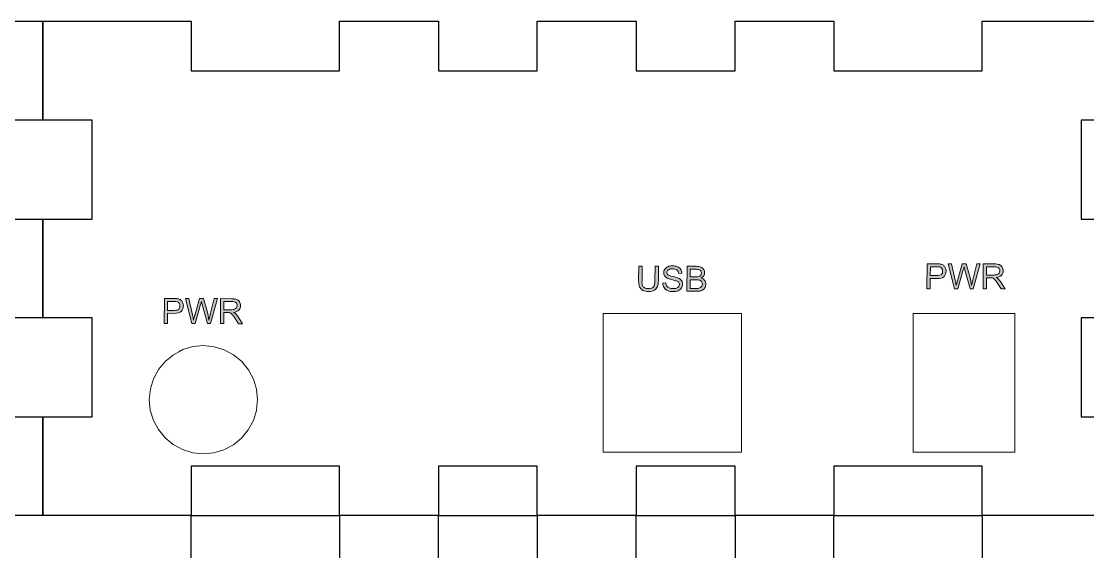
# Model space of a CAD drawing. Header units: inches. Extents: x -69 to 366, y -28 to 237.
# Drawn here: x 38.7 to 146.5, y 183.8 to 237.5 of the extents above; entities that cross this region are included whole.
import ezdxf

# ---------------------------------------------------------------- set-up
doc = ezdxf.new("R2010")
doc.units = ezdxf.units.IN
doc.header["$MEASUREMENT"] = 0
for name, color, linetype in [('Corte Exterior', 1, 'Continuous'), ('Corte Interior', 3, 'Continuous'), ('Graba Vector', 6, 'Continuous')]:
    doc.layers.add(name, color=color, linetype=linetype)

msp = doc.modelspace()

# ---------------------------------------------------------------- hatches: boundary and pattern name
at = {"layer": 'Graba Vector', "true_color": 0x575756}
h = msp.add_hatch(color=251, dxfattribs=at)
h.dxf.hatch_style = 2
edge = h.paths.add_edge_path()
edge.add_spline(control_points=[(102.75, 212.68), (102.75, 212.68), (103.08, 212.68), (103.08, 212.68), (103.08, 212.68), (103.08, 211.22), (103.08, 211.22), (103.08, 210.97), (103.05, 210.77), (102.99, 210.62), (102.93, 210.47), (102.83, 210.35), (102.68, 210.25), (102.53, 210.16), (102.33, 210.11), (102.09, 210.12), (101.85, 210.12), (101.66, 210.16), (101.51, 210.24), (101.36, 210.32), (101.25, 210.44), (101.19, 210.6), (101.12, 210.75), (101.09, 210.96), (101.09, 211.23), (101.09, 211.23), (101.1, 212.69), (101.1, 212.69), (101.1, 212.69), (101.43, 212.69), (101.43, 212.69), (101.43, 212.69), (101.43, 211.23), (101.43, 211.23), (101.42, 211.01), (101.44, 210.85), (101.48, 210.74), (101.52, 210.64), (101.59, 210.56), (101.69, 210.5), (101.79, 210.45), (101.91, 210.42), (102.06, 210.42), (102.3, 210.42), (102.48, 210.47), (102.58, 210.58), (102.69, 210.69), (102.74, 210.91), (102.74, 211.22), (102.74, 211.22), (102.75, 212.68), (102.75, 212.68)], knot_values=[0, 0, 0, 0, 1, 1, 1, 2, 2, 2, 3, 3, 3, 4, 4, 4, 5, 5, 5, 6, 6, 6, 7, 7, 7, 8, 8, 8, 9, 9, 9, 10, 10, 10, 11, 11, 11, 12, 12, 12, 13, 13, 13, 14, 14, 14, 15, 15, 15, 16, 16, 16, 17, 17, 17, 17], degree=3, periodic=1)
h = msp.add_hatch(color=251, dxfattribs=at)
h.dxf.hatch_style = 2
edge = h.paths.add_edge_path()
edge.add_spline(control_points=[(103.52, 210.97), (103.52, 210.97), (103.84, 210.99), (103.84, 210.99), (103.85, 210.87), (103.88, 210.76), (103.94, 210.68), (103.99, 210.6), (104.08, 210.53), (104.19, 210.48), (104.31, 210.43), (104.44, 210.41), (104.58, 210.41), (104.71, 210.41), (104.82, 210.42), (104.92, 210.46), (105.02, 210.5), (105.09, 210.55), (105.14, 210.62), (105.18, 210.68), (105.21, 210.76), (105.21, 210.83), (105.21, 210.91), (105.19, 210.98), (105.14, 211.04), (105.1, 211.1), (105.02, 211.15), (104.91, 211.19), (104.85, 211.22), (104.7, 211.26), (104.46, 211.32), (104.23, 211.37), (104.07, 211.43), (103.98, 211.48), (103.86, 211.54), (103.77, 211.62), (103.71, 211.71), (103.65, 211.81), (103.62, 211.91), (103.62, 212.03), (103.62, 212.15), (103.66, 212.27), (103.73, 212.38), (103.8, 212.49), (103.91, 212.58), (104.05, 212.63), (104.19, 212.69), (104.34, 212.72), (104.51, 212.72), (104.7, 212.72), (104.86, 212.69), (105.01, 212.63), (105.15, 212.57), (105.26, 212.48), (105.34, 212.36), (105.41, 212.24), (105.45, 212.11), (105.46, 211.96), (105.46, 211.96), (105.14, 211.94), (105.14, 211.94), (105.12, 212.1), (105.06, 212.22), (104.96, 212.3), (104.87, 212.38), (104.72, 212.42), (104.53, 212.42), (104.32, 212.43), (104.18, 212.39), (104.08, 212.31), (103.99, 212.24), (103.94, 212.15), (103.94, 212.05), (103.94, 211.96), (103.98, 211.88), (104.04, 211.82), (104.1, 211.76), (104.27, 211.7), (104.54, 211.64), (104.82, 211.58), (105, 211.52), (105.1, 211.48), (105.25, 211.41), (105.36, 211.32), (105.43, 211.22), (105.5, 211.12), (105.53, 211), (105.53, 210.86), (105.53, 210.73), (105.49, 210.6), (105.41, 210.48), (105.34, 210.36), (105.23, 210.27), (105.08, 210.2), (104.94, 210.14), (104.78, 210.11), (104.59, 210.11), (104.37, 210.11), (104.18, 210.14), (104.02, 210.21), (103.87, 210.28), (103.75, 210.38), (103.66, 210.51), (103.57, 210.65), (103.52, 210.8), (103.52, 210.97)], knot_values=[0, 0, 0, 0, 1, 1, 1, 2, 2, 2, 3, 3, 3, 4, 4, 4, 5, 5, 5, 6, 6, 6, 7, 7, 7, 8, 8, 8, 9, 9, 9, 10, 10, 10, 11, 11, 11, 12, 12, 12, 13, 13, 13, 14, 14, 14, 15, 15, 15, 16, 16, 16, 17, 17, 17, 18, 18, 18, 19, 19, 19, 20, 20, 20, 21, 21, 21, 22, 22, 22, 23, 23, 23, 24, 24, 24, 25, 25, 25, 26, 26, 26, 27, 27, 27, 28, 28, 28, 29, 29, 29, 30, 30, 30, 31, 31, 31, 32, 32, 32, 33, 33, 33, 34, 34, 34, 35, 35, 35, 35], degree=3, periodic=1)
h = msp.add_hatch(color=251, dxfattribs=at)
h.dxf.hatch_style = 2
edge = h.paths.add_edge_path()
edge.add_spline(control_points=[(105.97, 210.15), (105.97, 210.15), (105.98, 212.67), (105.98, 212.67), (105.98, 212.67), (106.93, 212.67), (106.93, 212.67), (107.12, 212.67), (107.27, 212.64), (107.39, 212.59), (107.51, 212.54), (107.6, 212.46), (107.66, 212.35), (107.73, 212.25), (107.76, 212.13), (107.76, 212.02), (107.76, 211.91), (107.73, 211.81), (107.67, 211.71), (107.61, 211.62), (107.52, 211.54), (107.41, 211.48), (107.56, 211.44), (107.68, 211.36), (107.76, 211.25), (107.84, 211.15), (107.88, 211.02), (107.88, 210.87), (107.88, 210.75), (107.85, 210.64), (107.8, 210.54), (107.75, 210.44), (107.69, 210.36), (107.62, 210.31), (107.54, 210.25), (107.45, 210.21), (107.34, 210.18), (107.23, 210.16), (107.09, 210.14), (106.93, 210.14), (106.93, 210.14), (105.97, 210.15), (105.97, 210.15)], knot_values=[0, 0, 0, 0, 1, 1, 1, 2, 2, 2, 3, 3, 3, 4, 4, 4, 5, 5, 5, 6, 6, 6, 7, 7, 7, 8, 8, 8, 9, 9, 9, 10, 10, 10, 11, 11, 11, 12, 12, 12, 13, 13, 13, 14, 14, 14, 14], degree=3, periodic=1)
edge = h.paths.add_edge_path()
edge.add_spline(control_points=[(106.31, 210.44), (106.31, 210.44), (106.93, 210.44), (106.93, 210.44), (107.04, 210.44), (107.12, 210.44), (107.16, 210.45), (107.24, 210.46), (107.3, 210.49), (107.35, 210.52), (107.41, 210.55), (107.45, 210.6), (107.48, 210.66), (107.52, 210.72), (107.53, 210.79), (107.53, 210.87), (107.53, 210.97), (107.51, 211.05), (107.46, 211.12), (107.41, 211.19), (107.35, 211.24), (107.26, 211.27), (107.18, 211.29), (107.05, 211.31), (106.89, 211.31), (106.89, 211.31), (106.31, 211.31), (106.31, 211.31), (106.31, 211.31), (106.31, 210.44), (106.31, 210.44)], knot_values=[0, 0, 0, 0, 1, 1, 1, 2, 2, 2, 3, 3, 3, 4, 4, 4, 5, 5, 5, 6, 6, 6, 7, 7, 7, 8, 8, 8, 9, 9, 9, 10, 10, 10, 10], degree=3, periodic=1)
edge = h.paths.add_edge_path()
edge.add_spline(control_points=[(106.31, 211.61), (106.31, 211.61), (106.86, 211.61), (106.86, 211.61), (107, 211.61), (107.11, 211.62), (107.17, 211.63), (107.26, 211.66), (107.32, 211.7), (107.37, 211.76), (107.41, 211.82), (107.43, 211.89), (107.43, 211.98), (107.43, 212.06), (107.41, 212.14), (107.37, 212.2), (107.33, 212.27), (107.28, 212.31), (107.2, 212.33), (107.13, 212.36), (107, 212.37), (106.82, 212.37), (106.82, 212.37), (106.31, 212.37), (106.31, 212.37), (106.31, 212.37), (106.31, 211.61), (106.31, 211.61)], knot_values=[0, 0, 0, 0, 1, 1, 1, 2, 2, 2, 3, 3, 3, 4, 4, 4, 5, 5, 5, 6, 6, 6, 7, 7, 7, 8, 8, 8, 9, 9, 9, 9], degree=3, periodic=1)
h = msp.add_hatch(color=251, dxfattribs=at)
h.dxf.hatch_style = 2
edge = h.paths.add_edge_path()
edge.add_spline(control_points=[(130.24, 210.4), (130.24, 210.4), (130.25, 212.93), (130.25, 212.93), (130.25, 212.93), (131.2, 212.93), (131.2, 212.93), (131.37, 212.93), (131.5, 212.92), (131.59, 212.9), (131.71, 212.88), (131.82, 212.84), (131.9, 212.78), (131.98, 212.72), (132.05, 212.64), (132.1, 212.54), (132.15, 212.43), (132.18, 212.32), (132.18, 212.19), (132.18, 211.98), (132.11, 211.8), (131.97, 211.65), (131.83, 211.5), (131.59, 211.43), (131.23, 211.43), (131.23, 211.43), (130.58, 211.43), (130.58, 211.43), (130.58, 211.43), (130.58, 210.4), (130.58, 210.4), (130.58, 210.4), (130.24, 210.4), (130.24, 210.4)], knot_values=[0, 0, 0, 0, 1, 1, 1, 2, 2, 2, 3, 3, 3, 4, 4, 4, 5, 5, 5, 6, 6, 6, 7, 7, 7, 8, 8, 8, 9, 9, 9, 10, 10, 10, 11, 11, 11, 11], degree=3, periodic=1)
edge = h.paths.add_edge_path()
edge.add_spline(control_points=[(130.58, 211.73), (130.58, 211.73), (131.24, 211.73), (131.24, 211.73), (131.45, 211.73), (131.61, 211.77), (131.7, 211.85), (131.79, 211.93), (131.83, 212.04), (131.83, 212.18), (131.83, 212.29), (131.81, 212.38), (131.75, 212.46), (131.7, 212.53), (131.63, 212.58), (131.54, 212.61), (131.49, 212.62), (131.38, 212.63), (131.23, 212.63), (131.23, 212.63), (130.59, 212.63), (130.59, 212.63), (130.59, 212.63), (130.58, 211.73), (130.58, 211.73)], knot_values=[0, 0, 0, 0, 1, 1, 1, 2, 2, 2, 3, 3, 3, 4, 4, 4, 5, 5, 5, 6, 6, 6, 7, 7, 7, 8, 8, 8, 8], degree=3, periodic=1)
h = msp.add_hatch(color=251, dxfattribs=at)
h.dxf.hatch_style = 2
edge = h.paths.add_edge_path()
edge.add_spline(control_points=[(133.04, 210.4), (133.04, 210.4), (132.38, 212.92), (132.38, 212.92), (132.38, 212.92), (132.72, 212.92), (132.72, 212.92), (132.72, 212.92), (133.1, 211.27), (133.1, 211.27), (133.14, 211.09), (133.17, 210.92), (133.2, 210.75), (133.27, 211.02), (133.31, 211.17), (133.32, 211.21), (133.32, 211.21), (133.81, 212.92), (133.81, 212.92), (133.81, 212.92), (134.21, 212.92), (134.21, 212.92), (134.21, 212.92), (134.57, 211.64), (134.57, 211.64), (134.66, 211.32), (134.72, 211.02), (134.76, 210.74), (134.79, 210.9), (134.83, 211.09), (134.89, 211.29), (134.89, 211.29), (135.29, 212.91), (135.29, 212.91), (135.29, 212.91), (135.62, 212.91), (135.62, 212.91), (135.62, 212.91), (134.92, 210.39), (134.92, 210.39), (134.92, 210.39), (134.6, 210.39), (134.6, 210.39), (134.6, 210.39), (134.08, 212.32), (134.08, 212.32), (134.03, 212.48), (134.01, 212.58), (134, 212.61), (133.97, 212.5), (133.95, 212.4), (133.92, 212.32), (133.92, 212.32), (133.38, 210.39), (133.38, 210.39), (133.38, 210.39), (133.04, 210.4), (133.04, 210.4)], knot_values=[0, 0, 0, 0, 1, 1, 1, 2, 2, 2, 3, 3, 3, 4, 4, 4, 5, 5, 5, 6, 6, 6, 7, 7, 7, 8, 8, 8, 9, 9, 9, 10, 10, 10, 11, 11, 11, 12, 12, 12, 13, 13, 13, 14, 14, 14, 15, 15, 15, 16, 16, 16, 17, 17, 17, 18, 18, 18, 19, 19, 19, 19], degree=3, periodic=1)
h = msp.add_hatch(color=251, dxfattribs=at)
h.dxf.hatch_style = 2
edge = h.paths.add_edge_path()
edge.add_spline(control_points=[(135.93, 210.39), (135.93, 210.39), (135.94, 212.91), (135.94, 212.91), (135.94, 212.91), (137.06, 212.91), (137.06, 212.91), (137.28, 212.91), (137.46, 212.88), (137.57, 212.84), (137.69, 212.79), (137.78, 212.71), (137.85, 212.6), (137.92, 212.48), (137.96, 212.35), (137.96, 212.21), (137.96, 212.04), (137.9, 211.88), (137.78, 211.76), (137.66, 211.64), (137.49, 211.56), (137.24, 211.53), (137.33, 211.49), (137.4, 211.44), (137.44, 211.4), (137.54, 211.31), (137.63, 211.2), (137.72, 211.07), (137.72, 211.07), (138.16, 210.38), (138.16, 210.38), (138.16, 210.38), (137.74, 210.38), (137.74, 210.38), (137.74, 210.38), (137.41, 210.91), (137.41, 210.91), (137.31, 211.06), (137.23, 211.17), (137.16, 211.25), (137.1, 211.34), (137.05, 211.39), (137, 211.42), (136.95, 211.46), (136.9, 211.48), (136.84, 211.49), (136.81, 211.5), (136.74, 211.5), (136.66, 211.5), (136.66, 211.5), (136.27, 211.51), (136.27, 211.51), (136.27, 211.51), (136.27, 210.38), (136.27, 210.38), (136.27, 210.38), (135.93, 210.39), (135.93, 210.39)], knot_values=[0, 0, 0, 0, 1, 1, 1, 2, 2, 2, 3, 3, 3, 4, 4, 4, 5, 5, 5, 6, 6, 6, 7, 7, 7, 8, 8, 8, 9, 9, 9, 10, 10, 10, 11, 11, 11, 12, 12, 12, 13, 13, 13, 14, 14, 14, 15, 15, 15, 16, 16, 16, 17, 17, 17, 18, 18, 18, 19, 19, 19, 19], degree=3, periodic=1)
edge = h.paths.add_edge_path()
edge.add_spline(control_points=[(136.27, 211.79), (136.27, 211.79), (136.99, 211.79), (136.99, 211.79), (137.14, 211.79), (137.26, 211.81), (137.35, 211.84), (137.43, 211.87), (137.5, 211.92), (137.54, 211.99), (137.59, 212.06), (137.61, 212.14), (137.61, 212.22), (137.61, 212.34), (137.57, 212.43), (137.48, 212.51), (137.4, 212.59), (137.26, 212.63), (137.07, 212.63), (137.07, 212.63), (136.27, 212.63), (136.27, 212.63), (136.27, 212.63), (136.27, 211.79), (136.27, 211.79)], knot_values=[0, 0, 0, 0, 1, 1, 1, 2, 2, 2, 3, 3, 3, 4, 4, 4, 5, 5, 5, 6, 6, 6, 7, 7, 7, 8, 8, 8, 8], degree=3, periodic=1)
h = msp.add_hatch(color=251, dxfattribs=at)
h.dxf.hatch_style = 2
edge = h.paths.add_edge_path()
edge.add_spline(control_points=[(53.12, 206.89), (53.12, 206.89), (53.13, 209.42), (53.13, 209.42), (53.13, 209.42), (54.08, 209.41), (54.08, 209.41), (54.25, 209.41), (54.38, 209.4), (54.47, 209.39), (54.59, 209.37), (54.7, 209.33), (54.78, 209.27), (54.86, 209.21), (54.93, 209.13), (54.98, 209.02), (55.03, 208.92), (55.06, 208.8), (55.06, 208.68), (55.06, 208.46), (54.99, 208.28), (54.85, 208.13), (54.71, 207.99), (54.47, 207.91), (54.11, 207.91), (54.11, 207.91), (53.46, 207.92), (53.46, 207.92), (53.46, 207.92), (53.46, 206.89), (53.46, 206.89), (53.46, 206.89), (53.12, 206.89), (53.12, 206.89)], knot_values=[0, 0, 0, 0, 1, 1, 1, 2, 2, 2, 3, 3, 3, 4, 4, 4, 5, 5, 5, 6, 6, 6, 7, 7, 7, 8, 8, 8, 9, 9, 9, 10, 10, 10, 11, 11, 11, 11], degree=3, periodic=1)
edge = h.paths.add_edge_path()
edge.add_spline(control_points=[(53.46, 208.21), (53.46, 208.21), (54.12, 208.21), (54.12, 208.21), (54.33, 208.21), (54.48, 208.25), (54.58, 208.33), (54.67, 208.41), (54.71, 208.52), (54.71, 208.67), (54.71, 208.78), (54.69, 208.87), (54.63, 208.94), (54.58, 209.02), (54.51, 209.07), (54.42, 209.09), (54.37, 209.11), (54.26, 209.11), (54.11, 209.11), (54.11, 209.11), (53.46, 209.12), (53.46, 209.12), (53.46, 209.12), (53.46, 208.21), (53.46, 208.21)], knot_values=[0, 0, 0, 0, 1, 1, 1, 2, 2, 2, 3, 3, 3, 4, 4, 4, 5, 5, 5, 6, 6, 6, 7, 7, 7, 8, 8, 8, 8], degree=3, periodic=1)
h = msp.add_hatch(color=251, dxfattribs=at)
h.dxf.hatch_style = 2
edge = h.paths.add_edge_path()
edge.add_spline(control_points=[(55.92, 206.88), (55.92, 206.88), (55.26, 209.41), (55.26, 209.41), (55.26, 209.41), (55.6, 209.41), (55.6, 209.41), (55.6, 209.41), (55.98, 207.75), (55.98, 207.75), (56.02, 207.58), (56.05, 207.4), (56.08, 207.23), (56.15, 207.5), (56.19, 207.66), (56.2, 207.7), (56.2, 207.7), (56.68, 209.4), (56.68, 209.4), (56.68, 209.4), (57.09, 209.4), (57.09, 209.4), (57.09, 209.4), (57.45, 208.12), (57.45, 208.12), (57.54, 207.81), (57.6, 207.51), (57.64, 207.23), (57.67, 207.39), (57.71, 207.57), (57.77, 207.78), (57.77, 207.78), (58.17, 209.4), (58.17, 209.4), (58.17, 209.4), (58.5, 209.4), (58.5, 209.4), (58.5, 209.4), (57.8, 206.87), (57.8, 206.87), (57.8, 206.87), (57.48, 206.88), (57.48, 206.88), (57.48, 206.88), (56.96, 208.8), (56.96, 208.8), (56.91, 208.96), (56.89, 209.06), (56.88, 209.1), (56.85, 208.98), (56.83, 208.88), (56.8, 208.8), (56.8, 208.8), (56.26, 206.88), (56.26, 206.88), (56.26, 206.88), (55.92, 206.88), (55.92, 206.88)], knot_values=[0, 0, 0, 0, 1, 1, 1, 2, 2, 2, 3, 3, 3, 4, 4, 4, 5, 5, 5, 6, 6, 6, 7, 7, 7, 8, 8, 8, 9, 9, 9, 10, 10, 10, 11, 11, 11, 12, 12, 12, 13, 13, 13, 14, 14, 14, 15, 15, 15, 16, 16, 16, 17, 17, 17, 18, 18, 18, 19, 19, 19, 19], degree=3, periodic=1)
h = msp.add_hatch(color=251, dxfattribs=at)
h.dxf.hatch_style = 2
edge = h.paths.add_edge_path()
edge.add_spline(control_points=[(58.81, 206.87), (58.81, 206.87), (58.82, 209.4), (58.82, 209.4), (58.82, 209.4), (59.94, 209.39), (59.94, 209.39), (60.16, 209.39), (60.34, 209.37), (60.45, 209.32), (60.57, 209.28), (60.66, 209.2), (60.73, 209.08), (60.8, 208.97), (60.84, 208.84), (60.84, 208.7), (60.84, 208.52), (60.78, 208.37), (60.66, 208.25), (60.54, 208.12), (60.36, 208.05), (60.12, 208.01), (60.21, 207.97), (60.28, 207.93), (60.32, 207.89), (60.42, 207.8), (60.51, 207.69), (60.6, 207.55), (60.6, 207.55), (61.04, 206.86), (61.04, 206.86), (61.04, 206.86), (60.62, 206.86), (60.62, 206.86), (60.62, 206.86), (60.28, 207.39), (60.28, 207.39), (60.19, 207.54), (60.11, 207.66), (60.04, 207.74), (59.98, 207.82), (59.93, 207.88), (59.88, 207.91), (59.83, 207.94), (59.77, 207.96), (59.72, 207.98), (59.69, 207.98), (59.62, 207.99), (59.54, 207.99), (59.54, 207.99), (59.15, 207.99), (59.15, 207.99), (59.15, 207.99), (59.15, 206.87), (59.15, 206.87), (59.15, 206.87), (58.81, 206.87), (58.81, 206.87)], knot_values=[0, 0, 0, 0, 1, 1, 1, 2, 2, 2, 3, 3, 3, 4, 4, 4, 5, 5, 5, 6, 6, 6, 7, 7, 7, 8, 8, 8, 9, 9, 9, 10, 10, 10, 11, 11, 11, 12, 12, 12, 13, 13, 13, 14, 14, 14, 15, 15, 15, 16, 16, 16, 17, 17, 17, 18, 18, 18, 19, 19, 19, 19], degree=3, periodic=1)
edge = h.paths.add_edge_path()
edge.add_spline(control_points=[(59.15, 208.28), (59.15, 208.28), (59.87, 208.28), (59.87, 208.28), (60.02, 208.28), (60.14, 208.29), (60.23, 208.32), (60.31, 208.36), (60.38, 208.41), (60.42, 208.48), (60.47, 208.54), (60.49, 208.62), (60.49, 208.7), (60.49, 208.82), (60.45, 208.92), (60.36, 209), (60.28, 209.07), (60.14, 209.11), (59.95, 209.11), (59.95, 209.11), (59.15, 209.12), (59.15, 209.12), (59.15, 209.12), (59.15, 208.28), (59.15, 208.28)], knot_values=[0, 0, 0, 0, 1, 1, 1, 2, 2, 2, 3, 3, 3, 4, 4, 4, 5, 5, 5, 6, 6, 6, 7, 7, 7, 8, 8, 8, 8], degree=3, periodic=1)

# ---------------------------------------------------------------- linework, layer by layer
at = {"layer": 'Corte Exterior', "color": 7, "lineweight": 30, "true_color": 0xffffff}
for points in [[(25.84, 237.45), (40.84, 237.45), (40.84, 227.45), (35.84, 227.45)], [(40.84, 237.45), (55.84, 237.45), (55.84, 232.45), (70.84, 232.45), (70.84, 237.45), (80.84, 237.45), (80.84, 232.45), (90.84, 232.45), (90.84, 237.45), (100.84, 237.45), (100.84, 232.45), (110.84, 232.45), (110.84, 237.45), (120.84, 237.45), (120.84, 232.45), (135.84, 232.45), (135.84, 237.45), (150.84, 237.45)], [(150.84, 187.45), (135.84, 187.45), (135.84, 192.45), (120.84, 192.45), (120.84, 187.45), (110.84, 187.45), (110.84, 192.45), (100.84, 192.45), (100.84, 187.45), (90.84, 187.45), (90.84, 192.45), (80.84, 192.45), (80.84, 187.45), (70.84, 187.45), (70.84, 192.45), (55.84, 192.45), (55.84, 187.45), (40.84, 187.45), (40.84, 197.45), (45.84, 197.45), (45.84, 207.45), (40.84, 207.45), (40.84, 217.45), (45.84, 217.45), (45.84, 227.45), (40.84, 227.45), (40.84, 237.45)], [(150.84, 227.45), (145.84, 227.45), (145.84, 217.45), (150.84, 217.45)], [(35.84, 217.45), (40.84, 217.45), (40.84, 207.45), (35.84, 207.45)], [(150.84, 207.45), (145.84, 207.45), (145.84, 197.45), (150.84, 197.45)], [(35.84, 197.45), (40.84, 197.45), (40.84, 187.45), (25.84, 187.45)], [(45.84, 182.45), (55.84, 182.45), (55.84, 187.45), (70.84, 187.45), (70.84, 182.45), (80.84, 182.45), (80.84, 187.45), (90.84, 187.45), (90.84, 182.45), (100.84, 182.45), (100.84, 187.45), (110.84, 187.45), (110.84, 182.45), (120.84, 182.45), (120.84, 187.45), (135.84, 187.45), (135.84, 182.45), (145.84, 182.45), (145.84, 171.2), (150.84, 171.2)]]:
    msp.add_lwpolyline(points, dxfattribs=at)
at = {"layer": 'Corte Interior', "lineweight": 0}
for points in [[(111.49, 193.88), (97.49, 193.88), (97.49, 207.89), (111.49, 207.89), (111.49, 193.88)], [(128.85, 207.89), (139.14, 207.89), (139.14, 193.88), (128.85, 193.88), (128.85, 207.89)], [(53.22, 203.05), (52.54, 202.23), (52.03, 201.28), (51.72, 200.26), (51.61, 199.19), (51.71, 198.12), (52.02, 197.09), (52.53, 196.15), (53.21, 195.32), (54.03, 194.64), (54.59, 194.34), (54.98, 194.13), (56, 193.81), (57.07, 193.71), (58.14, 193.81), (59.16, 194.12), (60.11, 194.62), (60.94, 195.3), (61.62, 196.13), (62.13, 197.08), (62.44, 198.1), (62.53, 198.91), (62.55, 199.17), (62.45, 200.24), (62.14, 201.26), (61.63, 202.21), (60.96, 203.04), (60.13, 203.72), (59.18, 204.23), (58.16, 204.54), (57.09, 204.65), (56.02, 204.55), (55, 204.24), (54.61, 204.03), (54.05, 203.73), (53.22, 203.05)]]:
    msp.add_lwpolyline(points, dxfattribs=at)
at = {"layer": 'Graba Vector', "lineweight": 0}
for points, knots in [([(102.75, 212.68), (102.75, 212.68), (103.08, 212.68), (103.08, 212.68), (103.08, 212.68), (103.08, 211.22), (103.08, 211.22), (103.08, 210.97), (103.05, 210.77), (102.99, 210.62), (102.93, 210.47), (102.83, 210.35), (102.68, 210.25), (102.53, 210.16), (102.33, 210.11), (102.09, 210.12), (101.85, 210.12), (101.66, 210.16), (101.51, 210.24), (101.36, 210.32), (101.25, 210.44), (101.19, 210.6), (101.12, 210.75), (101.09, 210.96), (101.09, 211.23), (101.09, 211.23), (101.1, 212.69), (101.1, 212.69), (101.1, 212.69), (101.43, 212.69), (101.43, 212.69), (101.43, 212.69), (101.43, 211.23), (101.43, 211.23), (101.42, 211.01), (101.44, 210.85), (101.48, 210.74), (101.52, 210.64), (101.59, 210.56), (101.69, 210.5), (101.79, 210.45), (101.91, 210.42), (102.06, 210.42), (102.3, 210.42), (102.48, 210.47), (102.58, 210.58), (102.69, 210.69), (102.74, 210.91), (102.74, 211.22), (102.74, 211.22), (102.75, 212.68), (102.75, 212.68)], [0, 0, 0, 0, 1, 1, 1, 2, 2, 2, 3, 3, 3, 4, 4, 4, 5, 5, 5, 6, 6, 6, 7, 7, 7, 8, 8, 8, 9, 9, 9, 10, 10, 10, 11, 11, 11, 12, 12, 12, 13, 13, 13, 14, 14, 14, 15, 15, 15, 16, 16, 16, 17, 17, 17, 17]), ([(103.52, 210.97), (103.52, 210.97), (103.84, 210.99), (103.84, 210.99), (103.85, 210.87), (103.88, 210.76), (103.94, 210.68), (103.99, 210.6), (104.08, 210.53), (104.19, 210.48), (104.31, 210.43), (104.44, 210.41), (104.58, 210.41), (104.71, 210.41), (104.82, 210.42), (104.92, 210.46), (105.02, 210.5), (105.09, 210.55), (105.14, 210.62), (105.18, 210.68), (105.21, 210.76), (105.21, 210.83), (105.21, 210.91), (105.19, 210.98), (105.14, 211.04), (105.1, 211.1), (105.02, 211.15), (104.91, 211.19), (104.85, 211.22), (104.7, 211.26), (104.46, 211.32), (104.23, 211.37), (104.07, 211.43), (103.98, 211.48), (103.86, 211.54), (103.77, 211.62), (103.71, 211.71), (103.65, 211.81), (103.62, 211.91), (103.62, 212.03), (103.62, 212.15), (103.66, 212.27), (103.73, 212.38), (103.8, 212.49), (103.91, 212.58), (104.05, 212.63), (104.19, 212.69), (104.34, 212.72), (104.51, 212.72), (104.7, 212.72), (104.86, 212.69), (105.01, 212.63), (105.15, 212.57), (105.26, 212.48), (105.34, 212.36), (105.41, 212.24), (105.45, 212.11), (105.46, 211.96), (105.46, 211.96), (105.14, 211.94), (105.14, 211.94), (105.12, 212.1), (105.06, 212.22), (104.96, 212.3), (104.87, 212.38), (104.72, 212.42), (104.53, 212.42), (104.32, 212.43), (104.18, 212.39), (104.08, 212.31), (103.99, 212.24), (103.94, 212.15), (103.94, 212.05), (103.94, 211.96), (103.98, 211.88), (104.04, 211.82), (104.1, 211.76), (104.27, 211.7), (104.54, 211.64), (104.82, 211.58), (105, 211.52), (105.1, 211.48), (105.25, 211.41), (105.36, 211.32), (105.43, 211.22), (105.5, 211.12), (105.53, 211), (105.53, 210.86), (105.53, 210.73), (105.49, 210.6), (105.41, 210.48), (105.34, 210.36), (105.23, 210.27), (105.08, 210.2), (104.94, 210.14), (104.78, 210.11), (104.59, 210.11), (104.37, 210.11), (104.18, 210.14), (104.02, 210.21), (103.87, 210.28), (103.75, 210.38), (103.66, 210.51), (103.57, 210.65), (103.52, 210.8), (103.52, 210.97)], [0, 0, 0, 0, 1, 1, 1, 2, 2, 2, 3, 3, 3, 4, 4, 4, 5, 5, 5, 6, 6, 6, 7, 7, 7, 8, 8, 8, 9, 9, 9, 10, 10, 10, 11, 11, 11, 12, 12, 12, 13, 13, 13, 14, 14, 14, 15, 15, 15, 16, 16, 16, 17, 17, 17, 18, 18, 18, 19, 19, 19, 20, 20, 20, 21, 21, 21, 22, 22, 22, 23, 23, 23, 24, 24, 24, 25, 25, 25, 26, 26, 26, 27, 27, 27, 28, 28, 28, 29, 29, 29, 30, 30, 30, 31, 31, 31, 32, 32, 32, 33, 33, 33, 34, 34, 34, 35, 35, 35, 35]), ([(105.97, 210.15), (105.97, 210.15), (105.98, 212.67), (105.98, 212.67), (105.98, 212.67), (106.93, 212.67), (106.93, 212.67), (107.12, 212.67), (107.27, 212.64), (107.39, 212.59), (107.51, 212.54), (107.6, 212.46), (107.66, 212.35), (107.73, 212.25), (107.76, 212.13), (107.76, 212.02), (107.76, 211.91), (107.73, 211.81), (107.67, 211.71), (107.61, 211.62), (107.52, 211.54), (107.41, 211.48), (107.56, 211.44), (107.68, 211.36), (107.76, 211.25), (107.84, 211.15), (107.88, 211.02), (107.88, 210.87), (107.88, 210.75), (107.85, 210.64), (107.8, 210.54), (107.75, 210.44), (107.69, 210.36), (107.62, 210.31), (107.54, 210.25), (107.45, 210.21), (107.34, 210.18), (107.23, 210.16), (107.09, 210.14), (106.93, 210.14), (106.93, 210.14), (105.97, 210.15), (105.97, 210.15)], [0, 0, 0, 0, 1, 1, 1, 2, 2, 2, 3, 3, 3, 4, 4, 4, 5, 5, 5, 6, 6, 6, 7, 7, 7, 8, 8, 8, 9, 9, 9, 10, 10, 10, 11, 11, 11, 12, 12, 12, 13, 13, 13, 14, 14, 14, 14]), ([(130.24, 210.4), (130.24, 210.4), (130.25, 212.93), (130.25, 212.93), (130.25, 212.93), (131.2, 212.93), (131.2, 212.93), (131.37, 212.93), (131.5, 212.92), (131.59, 212.9), (131.71, 212.88), (131.82, 212.84), (131.9, 212.78), (131.98, 212.72), (132.05, 212.64), (132.1, 212.54), (132.15, 212.43), (132.18, 212.32), (132.18, 212.19), (132.18, 211.98), (132.11, 211.8), (131.97, 211.65), (131.83, 211.5), (131.59, 211.43), (131.23, 211.43), (131.23, 211.43), (130.58, 211.43), (130.58, 211.43), (130.58, 211.43), (130.58, 210.4), (130.58, 210.4), (130.58, 210.4), (130.24, 210.4), (130.24, 210.4)], [0, 0, 0, 0, 1, 1, 1, 2, 2, 2, 3, 3, 3, 4, 4, 4, 5, 5, 5, 6, 6, 6, 7, 7, 7, 8, 8, 8, 9, 9, 9, 10, 10, 10, 11, 11, 11, 11]), ([(130.58, 211.73), (130.58, 211.73), (131.24, 211.73), (131.24, 211.73), (131.45, 211.73), (131.61, 211.77), (131.7, 211.85), (131.79, 211.93), (131.83, 212.04), (131.83, 212.18), (131.83, 212.29), (131.81, 212.38), (131.75, 212.46), (131.7, 212.53), (131.63, 212.58), (131.54, 212.61), (131.49, 212.62), (131.38, 212.63), (131.23, 212.63), (131.23, 212.63), (130.59, 212.63), (130.59, 212.63), (130.59, 212.63), (130.58, 211.73), (130.58, 211.73)], [0, 0, 0, 0, 1, 1, 1, 2, 2, 2, 3, 3, 3, 4, 4, 4, 5, 5, 5, 6, 6, 6, 7, 7, 7, 8, 8, 8, 8]), ([(133.04, 210.4), (133.04, 210.4), (132.38, 212.92), (132.38, 212.92), (132.38, 212.92), (132.72, 212.92), (132.72, 212.92), (132.72, 212.92), (133.1, 211.27), (133.1, 211.27), (133.14, 211.09), (133.17, 210.92), (133.2, 210.75), (133.27, 211.02), (133.31, 211.17), (133.32, 211.21), (133.32, 211.21), (133.81, 212.92), (133.81, 212.92), (133.81, 212.92), (134.21, 212.92), (134.21, 212.92), (134.21, 212.92), (134.57, 211.64), (134.57, 211.64), (134.66, 211.32), (134.72, 211.02), (134.76, 210.74), (134.79, 210.9), (134.83, 211.09), (134.89, 211.29), (134.89, 211.29), (135.29, 212.91), (135.29, 212.91), (135.29, 212.91), (135.62, 212.91), (135.62, 212.91), (135.62, 212.91), (134.92, 210.39), (134.92, 210.39), (134.92, 210.39), (134.6, 210.39), (134.6, 210.39), (134.6, 210.39), (134.08, 212.32), (134.08, 212.32), (134.03, 212.48), (134.01, 212.58), (134, 212.61), (133.97, 212.5), (133.95, 212.4), (133.92, 212.32), (133.92, 212.32), (133.38, 210.39), (133.38, 210.39), (133.38, 210.39), (133.04, 210.4), (133.04, 210.4)], [0, 0, 0, 0, 1, 1, 1, 2, 2, 2, 3, 3, 3, 4, 4, 4, 5, 5, 5, 6, 6, 6, 7, 7, 7, 8, 8, 8, 9, 9, 9, 10, 10, 10, 11, 11, 11, 12, 12, 12, 13, 13, 13, 14, 14, 14, 15, 15, 15, 16, 16, 16, 17, 17, 17, 18, 18, 18, 19, 19, 19, 19]), ([(135.93, 210.39), (135.93, 210.39), (135.94, 212.91), (135.94, 212.91), (135.94, 212.91), (137.06, 212.91), (137.06, 212.91), (137.28, 212.91), (137.46, 212.88), (137.57, 212.84), (137.69, 212.79), (137.78, 212.71), (137.85, 212.6), (137.92, 212.48), (137.96, 212.35), (137.96, 212.21), (137.96, 212.04), (137.9, 211.88), (137.78, 211.76), (137.66, 211.64), (137.49, 211.56), (137.24, 211.53), (137.33, 211.49), (137.4, 211.44), (137.44, 211.4), (137.54, 211.31), (137.63, 211.2), (137.72, 211.07), (137.72, 211.07), (138.16, 210.38), (138.16, 210.38), (138.16, 210.38), (137.74, 210.38), (137.74, 210.38), (137.74, 210.38), (137.41, 210.91), (137.41, 210.91), (137.31, 211.06), (137.23, 211.17), (137.16, 211.25), (137.1, 211.34), (137.05, 211.39), (137, 211.42), (136.95, 211.46), (136.9, 211.48), (136.84, 211.49), (136.81, 211.5), (136.74, 211.5), (136.66, 211.5), (136.66, 211.5), (136.27, 211.51), (136.27, 211.51), (136.27, 211.51), (136.27, 210.38), (136.27, 210.38), (136.27, 210.38), (135.93, 210.39), (135.93, 210.39)], [0, 0, 0, 0, 1, 1, 1, 2, 2, 2, 3, 3, 3, 4, 4, 4, 5, 5, 5, 6, 6, 6, 7, 7, 7, 8, 8, 8, 9, 9, 9, 10, 10, 10, 11, 11, 11, 12, 12, 12, 13, 13, 13, 14, 14, 14, 15, 15, 15, 16, 16, 16, 17, 17, 17, 18, 18, 18, 19, 19, 19, 19]), ([(136.27, 211.79), (136.27, 211.79), (136.99, 211.79), (136.99, 211.79), (137.14, 211.79), (137.26, 211.81), (137.35, 211.84), (137.43, 211.87), (137.5, 211.92), (137.54, 211.99), (137.59, 212.06), (137.61, 212.14), (137.61, 212.22), (137.61, 212.34), (137.57, 212.43), (137.48, 212.51), (137.4, 212.59), (137.26, 212.63), (137.07, 212.63), (137.07, 212.63), (136.27, 212.63), (136.27, 212.63), (136.27, 212.63), (136.27, 211.79), (136.27, 211.79)], [0, 0, 0, 0, 1, 1, 1, 2, 2, 2, 3, 3, 3, 4, 4, 4, 5, 5, 5, 6, 6, 6, 7, 7, 7, 8, 8, 8, 8]), ([(106.31, 211.61), (106.31, 211.61), (106.86, 211.61), (106.86, 211.61), (107, 211.61), (107.11, 211.62), (107.17, 211.63), (107.26, 211.66), (107.32, 211.7), (107.37, 211.76), (107.41, 211.82), (107.43, 211.89), (107.43, 211.98), (107.43, 212.06), (107.41, 212.14), (107.37, 212.2), (107.33, 212.27), (107.28, 212.31), (107.2, 212.33), (107.13, 212.36), (107, 212.37), (106.82, 212.37), (106.82, 212.37), (106.31, 212.37), (106.31, 212.37), (106.31, 212.37), (106.31, 211.61), (106.31, 211.61)], [0, 0, 0, 0, 1, 1, 1, 2, 2, 2, 3, 3, 3, 4, 4, 4, 5, 5, 5, 6, 6, 6, 7, 7, 7, 8, 8, 8, 9, 9, 9, 9]), ([(106.31, 210.44), (106.31, 210.44), (106.93, 210.44), (106.93, 210.44), (107.04, 210.44), (107.12, 210.44), (107.16, 210.45), (107.24, 210.46), (107.3, 210.49), (107.35, 210.52), (107.41, 210.55), (107.45, 210.6), (107.48, 210.66), (107.52, 210.72), (107.53, 210.79), (107.53, 210.87), (107.53, 210.97), (107.51, 211.05), (107.46, 211.12), (107.41, 211.19), (107.35, 211.24), (107.26, 211.27), (107.18, 211.29), (107.05, 211.31), (106.89, 211.31), (106.89, 211.31), (106.31, 211.31), (106.31, 211.31), (106.31, 211.31), (106.31, 210.44), (106.31, 210.44)], [0, 0, 0, 0, 1, 1, 1, 2, 2, 2, 3, 3, 3, 4, 4, 4, 5, 5, 5, 6, 6, 6, 7, 7, 7, 8, 8, 8, 9, 9, 9, 10, 10, 10, 10]), ([(53.12, 206.89), (53.12, 206.89), (53.13, 209.42), (53.13, 209.42), (53.13, 209.42), (54.08, 209.41), (54.08, 209.41), (54.25, 209.41), (54.38, 209.4), (54.47, 209.39), (54.59, 209.37), (54.7, 209.33), (54.78, 209.27), (54.86, 209.21), (54.93, 209.13), (54.98, 209.02), (55.03, 208.92), (55.06, 208.8), (55.06, 208.68), (55.06, 208.46), (54.99, 208.28), (54.85, 208.13), (54.71, 207.99), (54.47, 207.91), (54.11, 207.91), (54.11, 207.91), (53.46, 207.92), (53.46, 207.92), (53.46, 207.92), (53.46, 206.89), (53.46, 206.89), (53.46, 206.89), (53.12, 206.89), (53.12, 206.89)], [0, 0, 0, 0, 1, 1, 1, 2, 2, 2, 3, 3, 3, 4, 4, 4, 5, 5, 5, 6, 6, 6, 7, 7, 7, 8, 8, 8, 9, 9, 9, 10, 10, 10, 11, 11, 11, 11]), ([(55.92, 206.88), (55.92, 206.88), (55.26, 209.41), (55.26, 209.41), (55.26, 209.41), (55.6, 209.41), (55.6, 209.41), (55.6, 209.41), (55.98, 207.75), (55.98, 207.75), (56.02, 207.58), (56.05, 207.4), (56.08, 207.23), (56.15, 207.5), (56.19, 207.66), (56.2, 207.7), (56.2, 207.7), (56.68, 209.4), (56.68, 209.4), (56.68, 209.4), (57.09, 209.4), (57.09, 209.4), (57.09, 209.4), (57.45, 208.12), (57.45, 208.12), (57.54, 207.81), (57.6, 207.51), (57.64, 207.23), (57.67, 207.39), (57.71, 207.57), (57.77, 207.78), (57.77, 207.78), (58.17, 209.4), (58.17, 209.4), (58.17, 209.4), (58.5, 209.4), (58.5, 209.4), (58.5, 209.4), (57.8, 206.87), (57.8, 206.87), (57.8, 206.87), (57.48, 206.88), (57.48, 206.88), (57.48, 206.88), (56.96, 208.8), (56.96, 208.8), (56.91, 208.96), (56.89, 209.06), (56.88, 209.1), (56.85, 208.98), (56.83, 208.88), (56.8, 208.8), (56.8, 208.8), (56.26, 206.88), (56.26, 206.88), (56.26, 206.88), (55.92, 206.88), (55.92, 206.88)], [0, 0, 0, 0, 1, 1, 1, 2, 2, 2, 3, 3, 3, 4, 4, 4, 5, 5, 5, 6, 6, 6, 7, 7, 7, 8, 8, 8, 9, 9, 9, 10, 10, 10, 11, 11, 11, 12, 12, 12, 13, 13, 13, 14, 14, 14, 15, 15, 15, 16, 16, 16, 17, 17, 17, 18, 18, 18, 19, 19, 19, 19]), ([(58.81, 206.87), (58.81, 206.87), (58.82, 209.4), (58.82, 209.4), (58.82, 209.4), (59.94, 209.39), (59.94, 209.39), (60.16, 209.39), (60.34, 209.37), (60.45, 209.32), (60.57, 209.28), (60.66, 209.2), (60.73, 209.08), (60.8, 208.97), (60.84, 208.84), (60.84, 208.7), (60.84, 208.52), (60.78, 208.37), (60.66, 208.25), (60.54, 208.12), (60.36, 208.05), (60.12, 208.01), (60.21, 207.97), (60.28, 207.93), (60.32, 207.89), (60.42, 207.8), (60.51, 207.69), (60.6, 207.55), (60.6, 207.55), (61.04, 206.86), (61.04, 206.86), (61.04, 206.86), (60.62, 206.86), (60.62, 206.86), (60.62, 206.86), (60.28, 207.39), (60.28, 207.39), (60.19, 207.54), (60.11, 207.66), (60.04, 207.74), (59.98, 207.82), (59.93, 207.88), (59.88, 207.91), (59.83, 207.94), (59.77, 207.96), (59.72, 207.98), (59.69, 207.98), (59.62, 207.99), (59.54, 207.99), (59.54, 207.99), (59.15, 207.99), (59.15, 207.99), (59.15, 207.99), (59.15, 206.87), (59.15, 206.87), (59.15, 206.87), (58.81, 206.87), (58.81, 206.87)], [0, 0, 0, 0, 1, 1, 1, 2, 2, 2, 3, 3, 3, 4, 4, 4, 5, 5, 5, 6, 6, 6, 7, 7, 7, 8, 8, 8, 9, 9, 9, 10, 10, 10, 11, 11, 11, 12, 12, 12, 13, 13, 13, 14, 14, 14, 15, 15, 15, 16, 16, 16, 17, 17, 17, 18, 18, 18, 19, 19, 19, 19]), ([(53.46, 208.21), (53.46, 208.21), (54.12, 208.21), (54.12, 208.21), (54.33, 208.21), (54.48, 208.25), (54.58, 208.33), (54.67, 208.41), (54.71, 208.52), (54.71, 208.67), (54.71, 208.78), (54.69, 208.87), (54.63, 208.94), (54.58, 209.02), (54.51, 209.07), (54.42, 209.09), (54.37, 209.11), (54.26, 209.11), (54.11, 209.11), (54.11, 209.11), (53.46, 209.12), (53.46, 209.12), (53.46, 209.12), (53.46, 208.21), (53.46, 208.21)], [0, 0, 0, 0, 1, 1, 1, 2, 2, 2, 3, 3, 3, 4, 4, 4, 5, 5, 5, 6, 6, 6, 7, 7, 7, 8, 8, 8, 8]), ([(59.15, 208.28), (59.15, 208.28), (59.87, 208.28), (59.87, 208.28), (60.02, 208.28), (60.14, 208.29), (60.23, 208.32), (60.31, 208.36), (60.38, 208.41), (60.42, 208.48), (60.47, 208.54), (60.49, 208.62), (60.49, 208.7), (60.49, 208.82), (60.45, 208.92), (60.36, 209), (60.28, 209.07), (60.14, 209.11), (59.95, 209.11), (59.95, 209.11), (59.15, 209.12), (59.15, 209.12), (59.15, 209.12), (59.15, 208.28), (59.15, 208.28)], [0, 0, 0, 0, 1, 1, 1, 2, 2, 2, 3, 3, 3, 4, 4, 4, 5, 5, 5, 6, 6, 6, 7, 7, 7, 8, 8, 8, 8])]:
    msp.add_open_spline(points, degree=3, knots=knots, dxfattribs=at)

doc.saveas('drawing.dxf')
